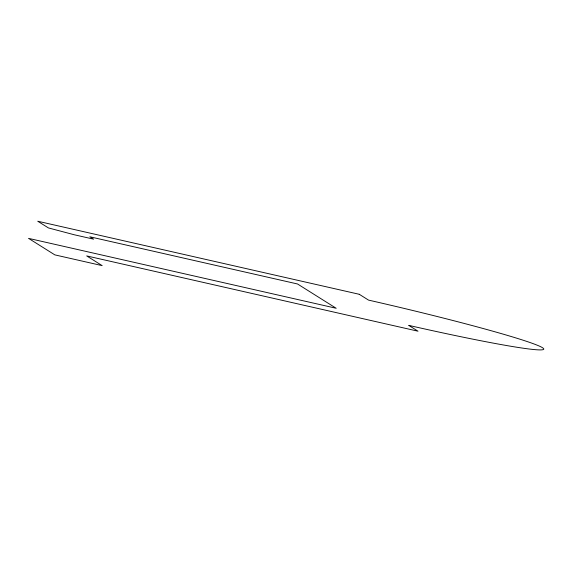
<?xml version="1.0" encoding="UTF-8"?>
<svg xmlns="http://www.w3.org/2000/svg" width="571" height="571" viewBox="0 0 571 571"><rect width="100%" height="100%" fill="white"/><g stroke="black" fill="none" stroke-linecap="round" stroke-linejoin="round"><path stroke-width="0.86" d="M359.259 294.286L37.757 221.234L48.414 227.922L74.209 234.752L93.63 239.163L89.854 236.787L297.541 283.98L336.191 308.269L28.55 238.364L54.83 254.873L102.159 265.629L86.699 255.915L418.001 331.194L408.729 325.37A159.323 7.78 13.2 0 0 542.45 347.689A159.323 7.78 13.2 0 0 368.538 300.11L359.259 294.286"/></g></svg>
